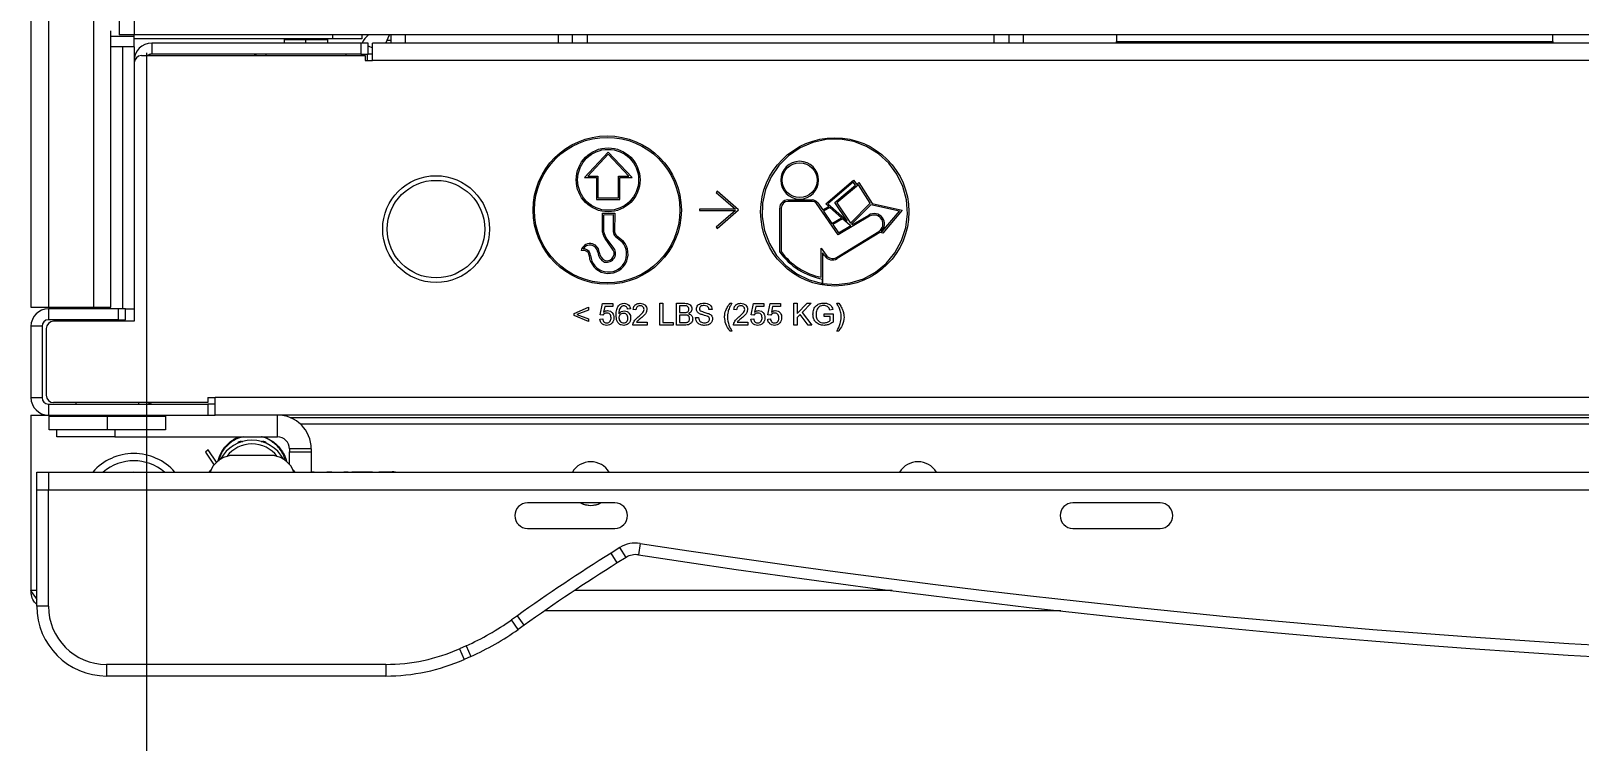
# Model space of a CAD drawing. Header units: inches. Extents: x 40138 to 76695, y -14500 to -5279.
# Drawn here: x 57891 to 58103.9, y -11443.8 to -11346.1 of the extents above; entities that cross this region are included whole.
import ezdxf

# ---------------------------------------------------------------- set-up
doc = ezdxf.new("R2010")
doc.units = ezdxf.units.IN
doc.header["$LTSCALE"] = 2
doc.header["$MEASUREMENT"] = 0
doc.header["$PDMODE"] = 35
doc.header["$PDSIZE"] = -1
doc.layers.add('M-ANNO-DIMS', color=7, linetype='Continuous', lineweight=13)
doc.layers.add('M-OBJECT-DETAILS', color=7, linetype='Continuous', lineweight=9)
doc.styles.get("Standard").update_dxf_attribs({"font": 'romans.shx', "width": 0.8})
doc.dimstyles.new('Details World Wide', dxfattribs={"dimscale": 4, "dimtxt": 4.5, "dimasz": 3.5, "dimexe": 0.75, "dimexo": 0.75, "dimgap": 0.75, "dimtad": 0, "dimtih": 1, "dimtoh": 1, "dimdec": 0, "dimzin": 4, "dimdsep": 46, "dimtxsty": 'Standard', "dimcen": 0, "dimclrd": 256, "dimclre": 256, "dimclrt": 256, "dimadec": 0, "dimazin": 1, "dimtfac": 1, "dimtdec": 0, "dimtmove": 0, "dimatfit": 3, "dimfxl": 1, "dimtolj": 1, "dimtzin": 0, "dimlwd": -1, "dimlwe": -1, "dimarcsym": 0})

# ---------------------------------------------------------------- blocks, each defined once
blk = doc.blocks.new('*D4')
at = {"layer": 'Defpoints', "color": 0, "linetype": 'Continuous', "transparency": 16777216}
for p in [(57906.84, -11346.12), (58473.52, -11346.12), (58473.52, -11591.12)]:
    blk.add_point(p, dxfattribs=at)
at = {"layer": 'M-ANNO-DIMS', "transparency": 16777216}
for p, q in [((57906.84, -11349.12), (57906.84, -11594.12)), ((58473.52, -11349.12), (58473.52, -11594.12))]:
    blk.add_line(p, q, dxfattribs=at)
at = {"layer": 'M-ANNO-DIMS', "linetype": 'Continuous', "transparency": 16777216}
for p, q in [((57920.84, -11591.12), (58076.09, -11591.12)), ((58459.52, -11591.12), (58304.26, -11591.12))]:
    blk.add_line(p, q, dxfattribs=at)
for points in [[(57920.84, -11588.78), (57920.84, -11593.45), (57906.84, -11591.12)], [(58459.52, -11588.78), (58459.52, -11593.45), (58473.52, -11591.12)]]:
    blk.add_solid(points, dxfattribs=at)
at = {"layer": 'M-ANNO-DIMS', "linetype": 'Continuous', "transparency": 16777216, "insert": (58190.18, -11591.12), "char_height": 18, "attachment_point": 5}
blk.add_mtext('\\A1;567\\P [22.31]\\POPENING W/O ROOF', dxfattribs=at)

msp = doc.modelspace()

# ---------------------------------------------------------------- linework, layer by layer
at = {"layer": 'M-OBJECT-DETAILS', "linetype": 'Continuous'}
for p, q in [((57890.956, -10416.616), (57890.956, -11384.116)), ((57893.364, -10416.616), (57893.364, -11384.116)), ((57899.554, -10416.616), (57899.554, -11384.116)), ((57903.106, -10456.155), (57903.106, -11346.666)), ((57905.195, -11346.666), (57905.195, -11344.577)), ((57901.962, -11384.116), (57901.962, -11346.116)), ((57905.195, -11346.666), (57903.106, -11346.666)), ((57905.156, -11346.816), (57905.156, -11346.666)), ((58475.317, -11346.666), (57905.195, -11346.666)), ((57932.475, -11347.221), (57932.475, -11346.666)), ((57936.475, -11346.666), (57936.475, -11347.221)), ((57937.256, -11346.76), (57937.256, -11346.666)), ((57939.779, -11347.794), (57940.282, -11346.666)), ((57940.456, -11346.666), (57940.456, -11347.794)), ((57942.456, -11347.794), (57942.456, -11346.666)), ((57963.456, -11346.666), (57963.456, -11347.794)), ((57965.456, -11347.794), (57965.456, -11346.666)), ((57967.456, -11346.666), (57967.456, -11347.794)), ((58023.456, -11347.794), (58023.456, -11346.666)), ((58025.456, -11346.666), (58025.456, -11347.794)), ((58027.456, -11347.794), (58027.456, -11346.666)), ((58040.256, -11346.666), (58040.256, -11347.555)), ((58100.256, -11347.555), (58100.256, -11346.666)), ((57901.962, -11346.816), (57905.156, -11346.816)), ((57903.569, -11348.316), (57901.962, -11348.316)), ((57903.569, -11348.316), (57903.569, -11384.316)), ((57905.156, -11348.316), (57903.569, -11348.316)), ((57905.156, -11348.316), (57905.156, -11346.816)), ((57932.475, -11347.221), (57905.156, -11347.221)), ((57905.156, -11348.316), (57905.156, -11350.202)), ((57907.564, -11347.794), (57907.564, -11349.313)), ((57936.344, -11347.794), (57907.564, -11347.794)), ((57925.776, -11347.221), (57925.776, -11347.294)), ((57925.776, -11347.294), (57925.776, -11347.794)), ((57925.776, -11347.294), (57928.776, -11347.294)), ((57928.776, -11347.794), (57928.776, -11347.294)), ((57928.776, -11347.294), (57931.776, -11347.294)), ((57931.776, -11347.294), (57931.776, -11347.221)), ((57931.776, -11347.794), (57931.776, -11347.294)), ((57936.475, -11347.221), (57932.475, -11347.221)), ((57936.344, -11347.794), (57936.344, -11349.313)), ((57937.344, -11347.794), (57936.344, -11347.794)), ((57937.344, -11349.313), (57937.344, -11347.794)), ((57937.344, -11348.172), (57937.929, -11348.433)), ((58442.583, -11347.794), (57937.929, -11347.794)), ((57937.929, -11350.202), (57937.929, -11347.794)), ((57940.456, -11347.416), (57939.947, -11347.416)), ((58040.256, -11347.555), (58100.256, -11347.555)), ((58040.256, -11347.794), (58040.256, -11347.555)), ((58100.256, -11347.555), (58100.256, -11347.794)), ((57905.156, -11350.202), (57905.156, -11350.512)), ((57905.205, -11350.202), (57905.156, -11350.202)), ((57905.156, -11350.512), (57905.156, -11386.034)), ((57906.156, -11349.512), (57936.929, -11349.512)), ((57936.344, -11349.313), (57907.564, -11349.313)), ((57923.251, -11349.313), (57923.251, -11349.512)), ((57934.301, -11349.512), (57934.301, -11349.313)), ((57936.344, -11349.313), (57937.344, -11349.313)), ((57936.929, -11349.512), (57936.929, -11350.202)), ((57936.929, -11350.202), (57937.929, -11350.202)), ((57937.256, -11350.202), (57937.256, -11349.313)), ((57937.846, -11349.313), (57937.344, -11349.313)), ((57937.929, -11349.317), (57937.846, -11349.313)), ((58442.583, -11350.202), (57937.929, -11350.202)), ((57970.358, -11362.762), (57967.073, -11366.268)), ((57970.358, -11363.055), (57967.535, -11366.068)), ((57973.643, -11366.268), (57970.358, -11362.762)), ((57973.181, -11366.068), (57970.358, -11363.055)), ((57967.073, -11366.268), (57968.747, -11366.268)), ((57967.535, -11366.068), (57968.947, -11366.068)), ((57968.747, -11366.268), (57968.747, -11369.281)), ((57968.947, -11366.068), (57968.947, -11369.081)), ((57971.77, -11366.068), (57973.181, -11366.068)), ((57971.77, -11369.081), (57971.77, -11366.068)), ((57971.97, -11369.281), (57971.97, -11366.268)), ((57971.97, -11366.268), (57973.643, -11366.268)), ((58000.271, -11369.892), (58004.095, -11366.635)), ((58004.063, -11366.925), (58000.576, -11369.894)), ((58001.518, -11369.72), (58004.373, -11367.338)), ((58004.778, -11367.26), (58001.785, -11369.758)), ((58004.373, -11367.338), (58004.063, -11366.925)), ((58004.095, -11366.635), (58004.527, -11367.209)), ((58004.527, -11367.209), (58004.825, -11366.96)), ((58006.397, -11369.811), (58004.778, -11367.26)), ((58004.825, -11366.96), (58006.651, -11369.838)), ((57968.747, -11369.281), (57971.97, -11369.281)), ((57968.947, -11369.081), (57971.77, -11369.081)), ((57985.353, -11368.158), (57985.222, -11368.309)), ((57985.222, -11368.309), (57987.866, -11370.608)), ((57988.285, -11370.708), (57985.353, -11368.158)), ((57995.07, -11369.357), (57996.683, -11369.357)), ((57998.394, -11369.557), (57995.07, -11369.557)), ((57996.683, -11369.357), (57996.683, -11369.232)), ((57996.684, -11369.232), (57996.684, -11369.357)), ((57996.684, -11369.357), (57998.394, -11369.357)), ((58001.958, -11374.162), (57999.021, -11369.851)), ((57999.181, -11369.731), (57999.859, -11370.726)), ((58000.674, -11370.247), (58000.271, -11369.892)), ((58000.576, -11369.894), (58003.202, -11372.211)), ((58003.202, -11372.211), (58001.518, -11369.72)), ((58001.785, -11369.758), (58003.677, -11372.558)), ((58003.677, -11372.558), (58006.397, -11369.811)), ((58006.485, -11370.006), (58003.813, -11372.705)), ((58010.42, -11370.897), (58006.485, -11370.006)), ((58006.651, -11369.838), (58010.786, -11370.775)), ((57969.566, -11371.191), (57971.253, -11371.172)), ((57969.566, -11373.784), (57969.566, -11371.191)), ((57969.766, -11371.388), (57971.052, -11371.374)), ((57969.766, -11373.772), (57969.766, -11371.388)), ((57971.052, -11371.374), (57971.037, -11373.743)), ((57971.253, -11371.172), (57971.237, -11373.74)), ((57987.866, -11370.608), (57982.885, -11370.608)), ((57982.885, -11370.608), (57982.885, -11370.808)), ((57982.885, -11370.808), (57987.866, -11370.808)), ((57987.866, -11370.808), (57985.222, -11373.107)), ((57985.353, -11373.258), (57988.285, -11370.708)), ((57993.936, -11376.522), (57993.936, -11370.49)), ((57994.136, -11370.49), (57994.136, -11376.456)), ((57999.859, -11370.726), (58000.674, -11370.247)), ((58000.832, -11370.387), (57999.972, -11370.891)), ((57999.972, -11370.891), (58001.117, -11372.572)), ((58002.433, -11371.8), (58000.832, -11370.387)), ((58001.117, -11372.572), (58002.433, -11371.8)), ((58002.591, -11371.939), (58001.23, -11372.738)), ((58006.307, -11371.601), (58001.958, -11374.162)), ((58003.648, -11372.872), (58002.591, -11371.939)), ((58003.973, -11372.743), (58006.206, -11371.429)), ((58008.03, -11373.709), (58010.42, -11370.897)), ((58010.786, -11370.775), (58008.103, -11373.932)), ((57971.376, -11374.395), (57972.266, -11375.126)), ((57971.499, -11374.237), (57972.405, -11374.982)), ((57985.222, -11373.107), (57985.353, -11373.258)), ((58001.23, -11372.738), (58002.018, -11373.894)), ((58001.742, -11377.248), (58007.56, -11373.689)), ((58007.702, -11373.837), (58001.846, -11377.418)), ((58002.018, -11373.894), (58003.724, -11372.89)), ((58003.724, -11372.89), (58003.648, -11372.872)), ((58003.813, -11372.705), (58003.973, -11372.743)), ((58008.103, -11373.932), (58007.702, -11373.837)), ((58007.901, -11373.679), (58008.03, -11373.709)), ((57967.213, -11376.344), (57966.611, -11376.326)), ((57967.23, -11376.144), (57966.895, -11376.135)), ((57970.858, -11375.972), (57969.925, -11374.67)), ((57971.011, -11375.842), (57970.086, -11374.551)), ((57999.649, -11375.977), (58000.307, -11376.94)), ((57999.649, -11379.984), (57999.649, -11375.977)), ((57999.848, -11376.624), (57999.848, -11380.852)), ((58000.142, -11377.053), (57999.848, -11376.624)), ((57999.847, -11380.852), (57999.847, -11380.227)), ((57890.956, -11384.116), (57893.364, -11384.116)), ((57893.364, -11384.116), (57899.554, -11384.116)), ((57893.364, -11384.316), (57893.364, -11385.835)), ((57902.956, -11384.316), (57893.364, -11384.316)), ((57896.977, -11384.116), (57896.977, -11384.316)), ((57899.554, -11384.116), (57901.962, -11384.116)), ((57900.393, -11384.316), (57900.393, -11384.116)), ((57900.979, -11384.116), (57900.979, -11384.316)), ((57902.956, -11384.316), (57902.956, -11385.835)), ((57903.956, -11384.316), (57902.956, -11384.316)), ((57903.956, -11384.316), (57905.156, -11384.316)), ((57903.956, -11385.835), (57903.956, -11384.316)), ((57965.668, -11384.951), (57967.63, -11384.105)), ((57965.668, -11385.221), (57965.668, -11384.951)), ((57967.63, -11384.49), (57966.053, -11385.086)), ((57966.053, -11385.086), (57967.63, -11385.682)), ((57967.63, -11384.105), (57967.63, -11384.49)), ((57969.245, -11385.144), (57969.553, -11383.605)), ((57969.553, -11383.605), (57970.976, -11383.605)), ((57969.867, -11383.99), (57969.715, -11384.767)), ((57970.976, -11383.99), (57969.867, -11383.99)), ((57970.976, -11383.605), (57970.976, -11383.99)), ((57973.399, -11384.336), (57973.014, -11384.375)), ((57974.168, -11384.451), (57973.784, -11384.413)), ((57977.438, -11383.567), (57977.861, -11383.567)), ((57977.438, -11386.567), (57977.438, -11383.567)), ((57977.861, -11383.567), (57977.861, -11386.221)), ((57979.745, -11383.567), (57980.868, -11383.567)), ((57979.745, -11386.567), (57979.745, -11383.567)), ((57980.74, -11383.913), (57980.168, -11383.913)), ((57980.168, -11383.913), (57980.168, -11384.836)), ((57980.168, -11384.836), (57980.787, -11384.836)), ((57984.63, -11384.413), (57984.207, -11384.413)), ((57987.091, -11383.567), (57987.361, -11383.567)), ((57988.014, -11384.451), (57987.63, -11384.413)), ((57990.014, -11385.144), (57990.322, -11383.605)), ((57990.322, -11383.605), (57991.745, -11383.605)), ((57990.636, -11383.99), (57990.484, -11384.767)), ((57991.745, -11383.99), (57990.636, -11383.99)), ((57991.745, -11383.605), (57991.745, -11383.99)), ((57992.322, -11385.144), (57992.63, -11383.605)), ((57992.63, -11383.605), (57994.053, -11383.605)), ((57992.944, -11383.99), (57992.792, -11384.767)), ((57994.053, -11383.99), (57992.944, -11383.99)), ((57994.053, -11383.605), (57994.053, -11383.99)), ((57995.899, -11383.567), (57996.322, -11383.567)), ((57995.899, -11386.567), (57995.899, -11383.567)), ((57996.322, -11384.949), (57997.704, -11383.567)), ((57996.322, -11383.567), (57996.322, -11384.949)), ((57996.762, -11385.089), (57996.322, -11385.528)), ((57997.84, -11386.567), (57996.762, -11385.089)), ((57998.284, -11383.567), (57997.03, -11384.82)), ((57997.03, -11384.82), (57998.361, -11386.567)), ((57997.704, -11383.567), (57998.284, -11383.567)), ((58000.053, -11385.028), (58001.284, -11385.028)), ((58000.053, -11385.374), (58000.053, -11385.028)), ((58001.234, -11384.412), (58000.847, -11384.51)), ((58001.284, -11385.028), (58001.284, -11386.138)), ((58001.784, -11383.567), (58002.053, -11383.567)), ((57892.475, -11386.724), (57890.956, -11386.724)), ((57890.956, -11386.724), (57890.956, -11396.527)), ((57892.475, -11386.724), (57892.475, -11396.527)), ((57893.056, -11387.034), (57893.056, -11396.215)), ((57902.956, -11385.835), (57893.364, -11385.835)), ((57905.156, -11386.034), (57894.056, -11386.034)), ((57902.956, -11385.835), (57903.956, -11385.835)), ((57967.63, -11386.067), (57965.668, -11385.221)), ((57967.63, -11385.682), (57967.63, -11386.067)), ((57969.207, -11385.759), (57969.591, -11385.721)), ((57969.63, -11385.182), (57969.245, -11385.144)), ((57975.707, -11386.567), (57973.745, -11386.567)), ((57974.239, -11386.182), (57975.707, -11386.182)), ((57975.707, -11386.182), (57975.707, -11386.567)), ((57979.284, -11386.567), (57977.438, -11386.567)), ((57977.861, -11386.221), (57979.284, -11386.221)), ((57979.284, -11386.221), (57979.284, -11386.567)), ((57980.871, -11386.567), (57979.745, -11386.567)), ((57980.829, -11385.182), (57980.168, -11385.182)), ((57980.168, -11385.182), (57980.168, -11386.221)), ((57980.168, -11386.221), (57980.878, -11386.221)), ((57982.361, -11385.528), (57982.784, -11385.528)), ((57989.553, -11386.567), (57987.591, -11386.567)), ((57988.085, -11386.182), (57989.553, -11386.182)), ((57989.553, -11386.182), (57989.553, -11386.567)), ((57989.976, -11385.759), (57990.361, -11385.721)), ((57990.399, -11385.182), (57990.014, -11385.144)), ((57992.284, -11385.759), (57992.668, -11385.721)), ((57992.707, -11385.182), (57992.322, -11385.144)), ((57996.322, -11386.567), (57995.899, -11386.567)), ((57996.322, -11385.528), (57996.322, -11386.567)), ((57998.361, -11386.567), (57997.84, -11386.567)), ((58000.861, -11385.374), (58000.053, -11385.374)), ((58000.861, -11385.943), (58000.861, -11385.374)), ((57987.361, -11387.374), (57987.091, -11387.374)), ((58002.053, -11387.374), (58001.784, -11387.374)), ((57890.956, -11396.527), (57892.475, -11396.527)), ((57893.364, -11397.416), (57893.364, -11398.935)), ((57893.364, -11397.416), (57915.276, -11397.416)), ((57915.276, -11397.215), (57894.056, -11397.215)), ((57897.106, -11397.215), (57897.106, -11397.416)), ((57905.806, -11397.416), (57905.806, -11397.215)), ((57915.276, -11396.527), (57915.276, -11397.215)), ((57915.276, -11396.527), (57916.276, -11396.527)), ((57915.276, -11397.416), (57915.276, -11398.935)), ((57916.276, -11397.416), (57915.276, -11397.416)), ((58464.236, -11396.527), (57916.276, -11396.527)), ((57916.276, -11398.48), (57916.276, -11396.527)), ((57890.956, -11398.935), (57893.364, -11398.935)), ((57890.956, -11398.935), (57890.956, -11423.077)), ((57893.364, -11398.935), (57915.276, -11398.935)), ((57893.456, -11399.087), (57893.456, -11398.935)), ((57893.456, -11399.087), (57901.456, -11399.087)), ((57893.456, -11400.984), (57893.456, -11399.087)), ((57894.506, -11399.087), (57894.506, -11398.935)), ((57898.956, -11398.935), (57898.956, -11399.087)), ((57901.456, -11399.087), (57901.456, -11400.984)), ((57901.456, -11399.087), (57909.456, -11399.087)), ((57903.956, -11399.087), (57903.956, -11398.935)), ((57909.456, -11399.087), (57909.456, -11400.984)), ((57915.276, -11398.935), (57916.276, -11398.935)), ((57916.276, -11398.935), (57916.276, -11398.48)), ((58464.236, -11398.935), (57916.276, -11398.935)), ((57924.855, -11401.935), (57924.855, -11398.935)), ((58448.312, -11399.313), (57926.691, -11399.313)), ((57901.456, -11400.984), (57893.456, -11400.984)), ((57894.506, -11401.935), (57894.506, -11400.984)), ((57902.506, -11401.935), (57894.506, -11401.935)), ((57909.456, -11400.984), (57901.456, -11400.984)), ((57902.506, -11400.984), (57902.506, -11401.935)), ((57902.506, -11401.935), (57924.855, -11401.935)), ((58448.312, -11400.202), (57928.045, -11400.202)), ((57915.35, -11403.716), (57914.956, -11404.023)), ((57916.478, -11405.423), (57915.35, -11403.716)), ((57919.297, -11402.853), (57919.354, -11402.795)), ((57919.897, -11402.567), (57920.08, -11402.567)), ((57922.631, -11402.567), (57922.814, -11402.567)), ((57923.358, -11402.795), (57923.414, -11402.853)), ((57929.506, -11403.586), (57926.506, -11403.586)), ((57926.506, -11403.586), (57926.506, -11404.003)), ((57926.506, -11404.003), (57929.506, -11404.003)), ((57926.506, -11405.708), (57926.506, -11404.003)), ((57929.506, -11403.586), (57929.506, -11404.003)), ((57929.506, -11404.003), (57929.506, -11406.763)), ((57921.356, -11404.51), (57918.356, -11404.51)), ((57924.356, -11404.51), (57921.356, -11404.51)), ((57891.756, -11406.763), (57893.356, -11406.763)), ((57891.756, -11409.263), (57891.756, -11406.763)), ((57893.356, -11406.763), (57893.356, -11409.252)), ((57893.356, -11406.763), (58487.156, -11406.763)), ((57893.356, -11406.763), (57893.356, -11409.263)), ((57915.451, -11406.763), (57915.68, -11406.53)), ((57927.032, -11406.53), (57927.26, -11406.763)), ((57929.506, -11406.716), (57929.89, -11406.716)), ((57929.89, -11406.716), (57929.901, -11406.763)), ((57931.649, -11406.763), (57931.663, -11406.716)), ((57931.663, -11406.716), (57932.342, -11406.716)), ((57932.342, -11406.716), (57932.355, -11406.763)), ((57933.997, -11406.763), (57934.007, -11406.716)), ((57934.007, -11406.716), (57934.59, -11406.716)), ((57934.59, -11406.716), (57934.578, -11406.763)), ((57935.103, -11406.716), (57937.923, -11406.716)), ((57935.103, -11406.763), (57935.103, -11406.716)), ((57937.923, -11406.716), (57937.923, -11406.763)), ((57938.795, -11406.716), (57940.531, -11406.716)), ((57938.795, -11406.763), (57938.795, -11406.716)), ((57893.356, -11409.263), (57891.756, -11409.263)), ((57891.756, -11425.213), (57891.756, -11409.263)), ((57893.356, -11425.213), (57893.356, -11409.252)), ((58487.156, -11409.252), (57893.356, -11409.252)), ((57893.356, -11425.213), (57893.356, -11409.263)), ((57971.256, -11411.013), (57959.256, -11411.013)), ((58046.256, -11411.013), (58034.256, -11411.013)), ((57959.256, -11414.513), (57971.256, -11414.513)), ((58034.256, -11414.513), (58046.256, -11414.513)), ((57974.759, -11416.574), (57974.515, -11418.155)), ((57971.957, -11417.153), (57970.746, -11417.913)), ((57971.596, -11419.268), (57970.746, -11417.913)), ((57972.807, -11418.508), (57971.596, -11419.268)), ((57972.807, -11418.508), (57971.957, -11417.153)), ((57978.231, -11418.722), (57978.231, -11418.726)), ((57982.388, -11419.344), (57982.388, -11419.348)), ((57986.545, -11419.953), (57986.545, -11419.957)), ((57990.702, -11420.549), (57990.702, -11420.553)), ((57994.859, -11421.133), (57994.859, -11421.137)), ((57891.756, -11423.077), (57890.956, -11423.077)), ((58009.392, -11423.077), (57965.697, -11423.077)), ((57999.016, -11421.705), (57999.016, -11421.708)), ((57893.356, -11425.213), (57891.756, -11425.213)), ((57957.868, -11426.517), (57957.053, -11427.096)), ((57957.98, -11428.4), (57957.053, -11427.096)), ((57958.795, -11427.821), (57957.868, -11426.517)), ((58032.587, -11425.863), (57961.588, -11425.863)), ((57958.795, -11427.821), (57957.98, -11428.4)), ((57950.804, -11430.656), (57949.89, -11431.062)), ((57949.89, -11431.062), (57950.539, -11432.525)), ((57950.804, -11430.656), (57951.453, -11432.119)), ((57939.746, -11433.213), (57901.356, -11433.213)), ((57901.356, -11433.213), (57901.356, -11434.813)), ((57939.746, -11433.213), (57939.746, -11434.813)), ((57951.453, -11432.119), (57950.539, -11432.525)), ((57939.746, -11434.813), (57901.356, -11434.813))]:
    msp.add_line(p, q, dxfattribs=at)
at = {"layer": 'M-OBJECT-DETAILS', "linetype": 'Continuous', "flags": 128}
for points in [[(57999.848, -11380.852), (58001.745, -11380.99), (58003.632, -11380.766), (58005.444, -11380.189), (58007.114, -11379.28), (58008.581, -11378.071), (58009.793, -11376.607), (58010.706, -11374.939), (58011.287, -11373.129), (58011.515, -11371.242), (58011.382, -11369.346), (58010.892, -11367.509), (58010.063, -11365.798), (58008.926, -11364.274), (58007.52, -11362.994), (58005.898, -11362.003), (58004.118, -11361.336), (58002.244, -11361.019), (58000.343, -11361.061), (57998.485, -11361.463), (57996.736, -11362.21), (57995.161, -11363.273), (57993.815, -11364.616), (57992.747, -11366.189), (57991.997, -11367.936), (57991.59, -11369.793), (57991.543, -11371.693), (57991.856, -11373.568), (57992.518, -11375.351), (57993.505, -11376.975), (57994.782, -11378.383), (57996.303, -11379.525), (57998.012, -11380.357), (57999.847, -11380.852)], [(57914.956, -11404.023), (57916.043, -11405.669), (57916.121, -11405.812)], [(57904.419, -11406.763), (57905.103, -11406.716), (57905.787, -11406.763)], [(57966.553, -11411.013), (57966.93, -11411.18), (57967.956, -11411.361)], [(57967.956, -11411.361), (57968.982, -11411.18), (57969.358, -11411.013)]]:
    msp.add_lwpolyline(points, dxfattribs=at)
at = {"layer": 'M-OBJECT-DETAILS', "linetype": 'Continuous'}
for centre, radius in [((57970.214, -11370.749), 10.2), ((57970.214, -11370.749), 10), ((58001.518, -11370.992), 10.2), ((57970.342, -11366.589), 4.392), ((57970.342, -11366.589), 4.192), ((57996.684, -11366.635), 2.399), ((57946.675, -11373.364), 7.341), ((57946.675, -11373.364), 6.706)]:
    msp.add_circle(centre, radius, dxfattribs=at)
for centre, radius, start, end in [((57939.235, -11349.015), 3, 128.45788, 155.97937), ((57907.564, -11350.202), 2.408, 90, 180), ((57906.156, -11350.512), 1, 90, 180), ((57907.564, -11350.202), 0.889, 90, 129.09032), ((57907.675, -11350.313), 1, 90, 126.7743), ((57921.375, -11350.313), 1, 53.2257, 90), ((57996.684, -11366.635), 2.597, 270, 269.97793), ((57995.07, -11370.49), 1.134, 90, 180), ((57995.07, -11370.49), 0.934, 90, 180), ((57998.394, -11370.372), 1.015, 39.11471, 90), ((57998.394, -11370.372), 0.815, 39.67754, 90), ((58006.925, -11372.65), 1.418, 313.51702, 120.48838), ((58006.925, -11372.65), 1.218, 301.44673, 120.48838), ((57971.364, -11373.572), 1.811, 186.73471, 217.35952), ((57971.364, -11373.572), 1.611, 187.14109, 217.46309), ((57971.881, -11373.718), 0.844, 181.66575, 233.25153), ((57971.881, -11373.718), 0.644, 181.95779, 233.6359), ((57967.846, -11376.627), 1.271, 3.97692, 166.3172), ((57967.846, -11376.627), 1.071, 3.86329, 152.62666), ((57967.121, -11376.938), 0.601, 353.32949, 81.1999), ((57967.121, -11376.938), 0.801, 354.93775, 82.15374), ((57970.396, -11376.768), 2.689, 185.09666, 41.64154), ((57970.396, -11376.768), 2.489, 185.52775, 41.28792), ((57970.545, -11376.406), 1.637, 185.20624, 245.11546), ((57970.545, -11376.406), 1.437, 185.29266, 244.30352), ((57970.14, -11376.701), 1.224, 256.59683, 44.58731), ((57970.14, -11376.701), 1.024, 257.70961, 45.42421), ((58001.518, -11370.992), 9.385, 216.10396, 259.7455), ((58001.518, -11370.992), 9.185, 216.50865, 258.25454), ((58001.186, -11376.339), 1.265, 214.36362, 301.44673), ((58001.186, -11376.339), 1.065, 214.36362, 301.44673), ((57893.364, -11386.724), 2.408, 90, 180), ((57893.364, -11386.724), 0.889, 90, 180), ((57894.056, -11387.034), 1, 90, 180), ((57893.364, -11396.527), 2.408, 180, 270), ((57893.364, -11396.527), 0.889, 180, 270), ((57894.056, -11396.215), 1, 180, 270), ((57907.675, -11396.416), 1, 233.03472, 270), ((57924.855, -11403.586), 4.651, 0, 90), ((57924.855, -11403.586), 1.651, 0, 90), ((57905.103, -11411.716), 7.5, 90, 138.66961), ((57905.103, -11411.716), 7.5, 41.33039, 90), ((57921.356, -11407.288), 4.89, 27.93428, 152.06573), ((57921.356, -11407.288), 4.381, 37.55349, 142.44652), ((57919.897, -11403.329), 0.762, 90, 135.47351), ((57922.814, -11403.329), 0.762, 44.52649, 90), ((57905.103, -11411.716), 6.5, 49.64083, 130.35917), ((57918.897, -11408.01), 3.542, 98.79741, 159.37763), ((57923.814, -11408.01), 3.542, 20.62237, 81.20259), ((57967.956, -11408.361), 3, 90, 147.81419), ((57967.956, -11408.361), 3, 32.18581, 147.81419), ((57967.956, -11408.361), 3, 32.18581, 90), ((58012.956, -11408.361), 3, 90, 147.81419), ((58012.956, -11408.361), 3, 32.18581, 147.81419), ((58012.956, -11408.361), 3, 32.18581, 90), ((57959.256, -11412.763), 1.75, 90, 270), ((57967.956, -11408.361), 3, 242.12871, 297.87129), ((57971.256, -11412.763), 1.75, 270, 90), ((58034.256, -11412.763), 1.75, 90, 270), ((58046.256, -11412.763), 1.75, 270, 90), ((57974.136, -11420.626), 4.1, 81.2575, 122.09239), ((58190.256, -10015.247), 1417.8, 261.257502, 278.742498), ((58113.13, -11644.96), 268, 122.09239, 125.40402), ((57974.136, -11420.626), 2.5, 81.2575, 122.09239), ((58190.256, -10015.247), 1419.4, 261.257502, 278.742498), ((58113.13, -11644.96), 266.4, 122.09239, 125.40402), ((57901.356, -11425.213), 9.6, 180, 270), ((57901.356, -11425.213), 8, 180, 270), ((57936.196, -11397.753), 36, 293.93822, 305.40402), ((57936.196, -11397.753), 37.6, 293.93822, 305.40402), ((57939.746, -11408.213), 25, 270, 293.93822), ((57939.746, -11408.213), 26.6, 270, 293.93822)]:
    msp.add_arc(centre, radius, start, end, dxfattribs=at)
for points, knots in [([(57970.143, -11384.913), (57970.086, -11384.916), (57969.973, -11384.921), (57969.781, -11385), (57969.687, -11385.113), (57969.63, -11385.182)], [0, 0, 0, 0, 0.2809138, 0.5611529, 1, 1, 1, 1]), ([(57969.715, -11384.767), (57969.806, -11384.704), (57969.968, -11384.593), (57970.164, -11384.575), (57970.249, -11384.567)], [0, 0, 0, 0, 0.5599399, 1, 1, 1, 1]), ([(57970.745, -11385.561), (57970.739, -11385.467), (57970.727, -11385.279), (57970.585, -11385.044), (57970.365, -11384.926), (57970.217, -11384.917), (57970.143, -11384.913)], [0, 0, 0, 0, 0.2806344, 0.5595834, 0.7792889, 1, 1, 1, 1]), ([(57970.249, -11384.567), (57970.387, -11384.585), (57970.662, -11384.62), (57970.952, -11384.895), (57971.109, -11385.214), (57971.123, -11385.43), (57971.13, -11385.538)], [0, 0, 0, 0, 0.2791706, 0.5588021, 0.7791686, 1, 1, 1, 1]), ([(57971.438, -11385.162), (57971.442, -11384.911), (57971.449, -11384.464), (57971.668, -11384.077), (57971.764, -11383.908)], [0, 0, 0, 0, 0.5613965, 1, 1, 1, 1]), ([(57971.764, -11383.908), (57971.888, -11383.796), (57972.108, -11383.596), (57972.403, -11383.576), (57972.533, -11383.567)], [0, 0, 0, 0, 0.55838832, 1, 1, 1, 1]), ([(57972.18, -11384.002), (57972.107, -11384.075), (57971.961, -11384.221), (57971.836, -11384.575), (57971.827, -11384.839), (57971.822, -11385.001)], [0, 0, 0, 0, 0.279344, 0.5591683, 1, 1, 1, 1]), ([(57971.822, -11385.001), (57971.932, -11384.876), (57972.129, -11384.653), (57972.422, -11384.62), (57972.551, -11384.605)], [0, 0, 0, 0, 0.5586268, 1, 1, 1, 1]), ([(57972.445, -11384.951), (57972.353, -11384.961), (57972.168, -11384.981), (57971.958, -11385.145), (57971.838, -11385.354), (57971.827, -11385.498), (57971.822, -11385.571)], [0, 0, 0, 0, 0.2797492, 0.5593368, 0.7794293, 1, 1, 1, 1]), ([(57972.508, -11383.913), (57972.443, -11383.918), (57972.328, -11383.926), (57972.226, -11383.979), (57972.18, -11384.002)], [0, 0, 0, 0, 0.5596956, 1, 1, 1, 1]), ([(57973.053, -11385.591), (57973.046, -11385.497), (57973.033, -11385.31), (57972.88, -11385.085), (57972.665, -11384.966), (57972.518, -11384.956), (57972.445, -11384.951)], [0, 0, 0, 0, 0.2804552, 0.559369, 0.7793226, 1, 1, 1, 1]), ([(57972.876, -11384.067), (57972.815, -11384.017), (57972.707, -11383.928), (57972.569, -11383.918), (57972.508, -11383.913)], [0, 0, 0, 0, 0.5589894, 1, 1, 1, 1]), ([(57972.533, -11383.567), (57972.653, -11383.577), (57972.893, -11383.596), (57973.179, -11383.794), (57973.346, -11384.058), (57973.381, -11384.243), (57973.399, -11384.336)], [0, 0, 0, 0, 0.2800489, 0.5591837, 0.7793826, 1, 1, 1, 1]), ([(57972.551, -11384.605), (57972.689, -11384.624), (57972.964, -11384.661), (57973.258, -11384.933), (57973.416, -11385.254), (57973.43, -11385.47), (57973.438, -11385.579)], [0, 0, 0, 0, 0.27914601, 0.55882013, 0.77917458, 1, 1, 1, 1]), ([(57973.014, -11384.375), (57972.999, -11384.312), (57972.971, -11384.201), (57972.905, -11384.108), (57972.876, -11384.067)], [0, 0, 0, 0, 0.5604806, 1, 1, 1, 1]), ([(57973.784, -11384.413), (57973.806, -11384.28), (57973.85, -11384.014), (57974.108, -11383.72), (57974.43, -11383.584), (57974.64, -11383.573), (57974.745, -11383.567)], [0, 0, 0, 0, 0.2802271, 0.5588887, 0.7791333, 1, 1, 1, 1]), ([(57974.737, -11383.913), (57974.654, -11383.919), (57974.488, -11383.931), (57974.289, -11384.066), (57974.183, -11384.256), (57974.173, -11384.386), (57974.168, -11384.451)], [0, 0, 0, 0, 0.2804202, 0.559482, 0.7793667, 1, 1, 1, 1]), ([(57974.477, -11385.445), (57974.669, -11385.281), (57974.936, -11385.052), (57975.231, -11384.696), (57975.266, -11384.497), (57975.284, -11384.399)], [0, 0, 0, 0, 0.5613196, 0.7813996, 1, 1, 1, 1]), ([(57975.284, -11384.399), (57975.274, -11384.322), (57975.253, -11384.168), (57975.097, -11384.008), (57974.918, -11383.924), (57974.797, -11383.917), (57974.737, -11383.913)], [0, 0, 0, 0, 0.2791042, 0.5586192, 0.7790445, 1, 1, 1, 1]), ([(57974.745, -11383.567), (57974.876, -11383.576), (57975.137, -11383.594), (57975.45, -11383.802), (57975.641, -11384.087), (57975.659, -11384.292), (57975.668, -11384.395)], [0, 0, 0, 0, 0.2804834, 0.5596433, 0.7797412, 1, 1, 1, 1]), ([(57975.668, -11384.395), (57975.648, -11384.538), (57975.607, -11384.825), (57975.285, -11385.241), (57975.006, -11385.48), (57974.836, -11385.626)], [0, 0, 0, 0, 0.2787303, 0.5588232, 1, 1, 1, 1]), ([(57981.438, -11384.382), (57981.429, -11384.3), (57981.415, -11384.178), (57981.323, -11384.04), (57981.12, -11383.899), (57980.909, -11383.907), (57980.74, -11383.913)], [0, 0, 0, 0, 0.24952035, 0.37502584, 0.50024934, 1, 1, 1, 1]), ([(57980.787, -11384.836), (57980.855, -11384.836), (57980.976, -11384.836), (57981.095, -11384.811), (57981.147, -11384.801)], [0, 0, 0, 0, 0.5604032, 1, 1, 1, 1]), ([(57980.868, -11383.567), (57981.002, -11383.571), (57981.267, -11383.58), (57981.613, -11383.745), (57981.819, -11384.033), (57981.847, -11384.241), (57981.861, -11384.344)], [0, 0, 0, 0, 0.2811129, 0.5600251, 0.7800983, 1, 1, 1, 1]), ([(57981.147, -11384.801), (57981.195, -11384.781), (57981.291, -11384.743), (57981.416, -11384.597), (57981.429, -11384.463), (57981.438, -11384.382)], [0, 0, 0, 0, 0.2808827, 0.5610383, 1, 1, 1, 1]), ([(57981.861, -11384.344), (57981.852, -11384.422), (57981.835, -11384.577), (57981.69, -11384.824), (57981.517, -11384.927), (57981.411, -11384.99)], [0, 0, 0, 0, 0.28033417, 0.56078174, 1, 1, 1, 1]), ([(57981.411, -11384.99), (57981.498, -11385.022), (57981.672, -11385.085), (57981.857, -11385.273), (57981.961, -11385.49), (57981.971, -11385.635), (57981.976, -11385.707)], [0, 0, 0, 0, 0.2801903, 0.5596604, 0.7796932, 1, 1, 1, 1]), ([(57982.476, -11384.35), (57982.486, -11384.257), (57982.506, -11384.073), (57982.656, -11383.83), (57982.981, -11383.58), (57983.296, -11383.55), (57983.517, -11383.528)], [0, 0, 0, 0, 0.1870283, 0.3741228, 0.5611377, 1, 1, 1, 1]), ([(57982.919, -11384.998), (57982.852, -11384.96), (57982.717, -11384.884), (57982.524, -11384.673), (57982.494, -11384.472), (57982.476, -11384.35)], [0, 0, 0, 0, 0.2814532, 0.562269, 1, 1, 1, 1]), ([(57983.534, -11383.875), (57983.453, -11383.877), (57983.29, -11383.883), (57983.073, -11383.967), (57982.925, -11384.13), (57982.908, -11384.258), (57982.899, -11384.322)], [0, 0, 0, 0, 0.2812758, 0.5608062, 0.7806682, 1, 1, 1, 1]), ([(57982.899, -11384.322), (57982.904, -11384.378), (57982.913, -11384.478), (57982.978, -11384.554), (57983.007, -11384.587)], [0, 0, 0, 0, 0.5596378, 1, 1, 1, 1]), ([(57983.964, -11385.331), (57983.846, -11385.293), (57983.65, -11385.23), (57983.374, -11385.16), (57983.141, -11385.093), (57982.993, -11385.03), (57982.919, -11384.998)], [0, 0, 0, 0, 0.3399318, 0.5600213, 0.7800823, 1, 1, 1, 1]), ([(57983.007, -11384.587), (57983.224, -11384.67), (57983.612, -11384.818), (57984.011, -11384.937), (57984.186, -11384.99)], [0, 0, 0, 0, 0.5583737, 1, 1, 1, 1]), ([(57983.517, -11383.528), (57983.666, -11383.538), (57983.963, -11383.556), (57984.347, -11383.745), (57984.582, -11384.064), (57984.614, -11384.296), (57984.63, -11384.413)], [0, 0, 0, 0, 0.2807995, 0.5601492, 0.7798849, 1, 1, 1, 1]), ([(57984.207, -11384.413), (57984.191, -11384.323), (57984.159, -11384.145), (57983.917, -11383.899), (57983.679, -11383.884), (57983.534, -11383.875)], [0, 0, 0, 0, 0.2810958, 0.560286, 1, 1, 1, 1]), ([(57984.186, -11384.99), (57984.266, -11385.03), (57984.424, -11385.11), (57984.596, -11385.295), (57984.693, -11385.506), (57984.702, -11385.645), (57984.707, -11385.715)], [0, 0, 0, 0, 0.2803703, 0.5599071, 0.7798616, 1, 1, 1, 1]), ([(57986.361, -11385.469), (57986.369, -11385.296), (57986.383, -11384.988), (57986.478, -11384.694), (57986.519, -11384.565)], [0, 0, 0, 0, 0.5598747, 1, 1, 1, 1]), ([(57986.519, -11384.565), (57986.606, -11384.367), (57986.76, -11384.013), (57986.99, -11383.703), (57987.091, -11383.567)], [0, 0, 0, 0, 0.5597568, 1, 1, 1, 1]), ([(57986.834, -11384.725), (57986.805, -11384.863), (57986.755, -11385.109), (57986.748, -11385.36), (57986.745, -11385.471)], [0, 0, 0, 0, 0.5599555, 1, 1, 1, 1]), ([(57987.031, -11384.155), (57986.987, -11384.259), (57986.908, -11384.445), (57986.856, -11384.64), (57986.834, -11384.725)], [0, 0, 0, 0, 0.5599631, 1, 1, 1, 1]), ([(57987.361, -11383.567), (57987.295, -11383.675), (57987.179, -11383.867), (57987.076, -11384.067), (57987.031, -11384.155)], [0, 0, 0, 0, 0.5600486, 1, 1, 1, 1]), ([(57987.63, -11384.413), (57987.652, -11384.28), (57987.696, -11384.014), (57987.954, -11383.72), (57988.276, -11383.584), (57988.486, -11383.573), (57988.591, -11383.567)], [0, 0, 0, 0, 0.28022831, 0.55888146, 0.77913452, 1, 1, 1, 1]), ([(57988.583, -11383.913), (57988.5, -11383.919), (57988.334, -11383.931), (57988.135, -11384.066), (57988.029, -11384.256), (57988.019, -11384.386), (57988.014, -11384.451)], [0, 0, 0, 0, 0.2804059, 0.55947, 0.7793649, 1, 1, 1, 1]), ([(57988.323, -11385.445), (57988.515, -11385.281), (57988.782, -11385.052), (57989.077, -11384.696), (57989.112, -11384.497), (57989.13, -11384.399)], [0, 0, 0, 0, 0.5613196, 0.7813996, 1, 1, 1, 1]), ([(57989.13, -11384.399), (57989.12, -11384.322), (57989.099, -11384.168), (57988.944, -11384.008), (57988.764, -11383.924), (57988.643, -11383.917), (57988.583, -11383.913)], [0, 0, 0, 0, 0.27910613, 0.55860637, 0.7790464, 1, 1, 1, 1]), ([(57988.591, -11383.567), (57988.722, -11383.576), (57988.983, -11383.594), (57989.296, -11383.802), (57989.487, -11384.087), (57989.505, -11384.292), (57989.514, -11384.395)], [0, 0, 0, 0, 0.2804845, 0.5596455, 0.7797385, 1, 1, 1, 1]), ([(57989.514, -11384.395), (57989.494, -11384.538), (57989.453, -11384.825), (57989.131, -11385.241), (57988.853, -11385.48), (57988.682, -11385.626)], [0, 0, 0, 0, 0.2787308, 0.5588296, 1, 1, 1, 1]), ([(57990.912, -11384.913), (57990.856, -11384.916), (57990.743, -11384.921), (57990.551, -11385), (57990.456, -11385.113), (57990.399, -11385.182)], [0, 0, 0, 0, 0.2809314, 0.5611637, 1, 1, 1, 1]), ([(57990.484, -11384.767), (57990.575, -11384.704), (57990.737, -11384.593), (57990.933, -11384.575), (57991.019, -11384.567)], [0, 0, 0, 0, 0.5599541, 1, 1, 1, 1]), ([(57991.514, -11385.561), (57991.508, -11385.467), (57991.496, -11385.279), (57991.354, -11385.044), (57991.134, -11384.926), (57990.986, -11384.917), (57990.912, -11384.913)], [0, 0, 0, 0, 0.2806342, 0.5595933, 0.7792873, 1, 1, 1, 1]), ([(57991.019, -11384.567), (57991.156, -11384.585), (57991.431, -11384.62), (57991.721, -11384.895), (57991.878, -11385.214), (57991.892, -11385.43), (57991.899, -11385.538)], [0, 0, 0, 0, 0.2791706, 0.5588021, 0.7791686, 1, 1, 1, 1]), ([(57993.22, -11384.913), (57993.163, -11384.916), (57993.05, -11384.921), (57992.858, -11385), (57992.764, -11385.113), (57992.707, -11385.182)], [0, 0, 0, 0, 0.2809138, 0.5611529, 1, 1, 1, 1]), ([(57992.792, -11384.767), (57992.883, -11384.704), (57993.045, -11384.593), (57993.24, -11384.575), (57993.326, -11384.567)], [0, 0, 0, 0, 0.5599399, 1, 1, 1, 1]), ([(57993.822, -11385.561), (57993.816, -11385.467), (57993.804, -11385.279), (57993.662, -11385.044), (57993.442, -11384.926), (57993.294, -11384.917), (57993.22, -11384.913)], [0, 0, 0, 0, 0.2806344, 0.5595834, 0.7792889, 1, 1, 1, 1]), ([(57993.326, -11384.567), (57993.464, -11384.585), (57993.739, -11384.62), (57994.029, -11384.895), (57994.186, -11385.214), (57994.2, -11385.43), (57994.207, -11385.538)], [0, 0, 0, 0, 0.2791706, 0.5588021, 0.7791686, 1, 1, 1, 1]), ([(57998.514, -11385.081), (57998.537, -11384.854), (57998.581, -11384.401), (57998.941, -11383.844), (57999.475, -11383.567), (57999.832, -11383.541), (58000.011, -11383.528)], [0, 0, 0, 0, 0.2803491, 0.5593118, 0.7793147, 1, 1, 1, 1]), ([(58000.044, -11386.605), (57999.816, -11386.583), (57999.362, -11386.54), (57998.824, -11386.151), (57998.556, -11385.616), (57998.528, -11385.26), (57998.514, -11385.081)], [0, 0, 0, 0, 0.2801983, 0.5590182, 0.7792762, 1, 1, 1, 1]), ([(57999.049, -11384.467), (57999.013, -11384.576), (57998.948, -11384.771), (57998.941, -11384.975), (57998.938, -11385.066)], [0, 0, 0, 0, 0.5597549, 1, 1, 1, 1]), ([(57998.938, -11385.066), (57998.947, -11385.236), (57998.965, -11385.575), (57999.216, -11386.003), (57999.61, -11386.221), (57999.875, -11386.246), (58000.008, -11386.259)], [0, 0, 0, 0, 0.2808079, 0.5594815, 0.779451, 1, 1, 1, 1]), ([(58000.003, -11383.875), (57999.891, -11383.881), (57999.667, -11383.893), (57999.376, -11384.026), (57999.167, -11384.23), (57999.089, -11384.388), (57999.049, -11384.467)], [0, 0, 0, 0, 0.2802776, 0.5599535, 0.7798568, 1, 1, 1, 1]), ([(58000.847, -11384.51), (58000.814, -11384.407), (58000.747, -11384.201), (58000.455, -11383.923), (58000.174, -11383.893), (58000.003, -11383.875)], [0, 0, 0, 0, 0.2815956, 0.5608854, 1, 1, 1, 1]), ([(58000.011, -11383.528), (58000.165, -11383.539), (58000.472, -11383.56), (58000.872, -11383.749), (58001.127, -11384.065), (58001.199, -11384.296), (58001.234, -11384.412)], [0, 0, 0, 0, 0.2804063, 0.5598633, 0.7794758, 1, 1, 1, 1]), ([(58002.115, -11384.161), (58002.057, -11384.048), (58001.953, -11383.846), (58001.835, -11383.652), (58001.784, -11383.567)], [0, 0, 0, 0, 0.5598991, 1, 1, 1, 1]), ([(58002.053, -11383.567), (58002.181, -11383.741), (58002.409, -11384.053), (58002.559, -11384.409), (58002.625, -11384.565)], [0, 0, 0, 0, 0.5600083, 1, 1, 1, 1]), ([(58002.311, -11384.731), (58002.282, -11384.622), (58002.23, -11384.427), (58002.15, -11384.243), (58002.115, -11384.161)], [0, 0, 0, 0, 0.5599775, 1, 1, 1, 1]), ([(58002.399, -11385.471), (58002.394, -11385.331), (58002.386, -11385.082), (58002.334, -11384.839), (58002.311, -11384.731)], [0, 0, 0, 0, 0.5599213, 1, 1, 1, 1]), ([(58002.625, -11384.565), (58002.676, -11384.73), (58002.768, -11385.025), (58002.779, -11385.333), (58002.784, -11385.469)], [0, 0, 0, 0, 0.55983863, 1, 1, 1, 1]), ([(57970.139, -11386.605), (57970.008, -11386.594), (57969.746, -11386.573), (57969.438, -11386.353), (57969.256, -11386.064), (57969.223, -11385.861), (57969.207, -11385.759)], [0, 0, 0, 0, 0.2800748, 0.5592535, 0.7794419, 1, 1, 1, 1]), ([(57969.591, -11385.721), (57969.607, -11385.799), (57969.639, -11385.955), (57969.768, -11386.145), (57969.953, -11386.246), (57970.079, -11386.255), (57970.141, -11386.259)], [0, 0, 0, 0, 0.2807251, 0.5599457, 0.7796367, 1, 1, 1, 1]), ([(57970.9, -11386.241), (57970.781, -11386.36), (57970.568, -11386.572), (57970.27, -11386.595), (57970.139, -11386.605)], [0, 0, 0, 0, 0.5584804, 1, 1, 1, 1]), ([(57970.141, -11386.259), (57970.24, -11386.249), (57970.436, -11386.228), (57970.639, -11386.025), (57970.733, -11385.79), (57970.741, -11385.637), (57970.745, -11385.561)], [0, 0, 0, 0, 0.2795484, 0.5582548, 0.7788843, 1, 1, 1, 1]), ([(57971.13, -11385.538), (57971.119, -11385.68), (57971.101, -11385.935), (57970.962, -11386.148), (57970.9, -11386.241)], [0, 0, 0, 0, 0.559746, 1, 1, 1, 1]), ([(57972.489, -11386.605), (57972.363, -11386.594), (57972.11, -11386.572), (57971.782, -11386.36), (57971.466, -11385.898), (57971.449, -11385.466), (57971.438, -11385.162)], [0, 0, 0, 0, 0.1869184, 0.3735479, 0.5602262, 1, 1, 1, 1]), ([(57971.822, -11385.571), (57971.833, -11385.669), (57971.856, -11385.864), (57972.011, -11386.099), (57972.228, -11386.239), (57972.383, -11386.253), (57972.46, -11386.259)], [0, 0, 0, 0, 0.2800912, 0.5597677, 0.779695, 1, 1, 1, 1]), ([(57972.46, -11386.259), (57972.554, -11386.248), (57972.743, -11386.227), (57972.945, -11386.037), (57973.041, -11385.813), (57973.049, -11385.665), (57973.053, -11385.591)], [0, 0, 0, 0, 0.2794942, 0.5585537, 0.7789723, 1, 1, 1, 1]), ([(57973.438, -11385.579), (57973.423, -11385.725), (57973.392, -11386.017), (57973.16, -11386.368), (57972.834, -11386.574), (57972.604, -11386.595), (57972.489, -11386.605)], [0, 0, 0, 0, 0.2802385, 0.5597652, 0.7797569, 1, 1, 1, 1]), ([(57973.745, -11386.567), (57973.746, -11386.516), (57973.748, -11386.425), (57973.774, -11386.338), (57973.786, -11386.3)], [0, 0, 0, 0, 0.5599518, 1, 1, 1, 1]), ([(57973.786, -11386.3), (57973.882, -11386.114), (57974.054, -11385.78), (57974.348, -11385.547), (57974.477, -11385.445)], [0, 0, 0, 0, 0.5583635, 1, 1, 1, 1]), ([(57974.836, -11385.626), (57974.764, -11385.685), (57974.647, -11385.782), (57974.484, -11385.919), (57974.349, -11386.039), (57974.276, -11386.134), (57974.239, -11386.182)], [0, 0, 0, 0, 0.3400528, 0.5600597, 0.7800975, 1, 1, 1, 1]), ([(57981.553, -11385.701), (57981.544, -11385.616), (57981.53, -11385.487), (57981.432, -11385.344), (57981.228, -11385.184), (57981.007, -11385.183), (57980.829, -11385.182)], [0, 0, 0, 0, 0.2498, 0.3755533, 0.5011563, 1, 1, 1, 1]), ([(57981.976, -11385.707), (57981.967, -11385.806), (57981.948, -11386.004), (57981.802, -11386.272), (57981.453, -11386.545), (57981.111, -11386.558), (57980.871, -11386.567)], [0, 0, 0, 0, 0.1871435, 0.3743186, 0.5607878, 1, 1, 1, 1]), ([(57980.878, -11386.221), (57980.926, -11386.221), (57981.012, -11386.221), (57981.097, -11386.211), (57981.135, -11386.206)], [0, 0, 0, 0, 0.5601434, 1, 1, 1, 1]), ([(57981.135, -11386.206), (57981.201, -11386.19), (57981.333, -11386.157), (57981.472, -11386.021), (57981.543, -11385.86), (57981.55, -11385.754), (57981.553, -11385.701)], [0, 0, 0, 0, 0.28030075, 0.55903517, 0.77940164, 1, 1, 1, 1]), ([(57983.617, -11386.605), (57983.442, -11386.596), (57983.094, -11386.579), (57982.655, -11386.328), (57982.408, -11385.938), (57982.376, -11385.665), (57982.361, -11385.528)], [0, 0, 0, 0, 0.2808126, 0.5595631, 0.7796299, 1, 1, 1, 1]), ([(57982.784, -11385.528), (57982.801, -11385.643), (57982.835, -11385.871), (57983.057, -11386.12), (57983.329, -11386.24), (57983.509, -11386.253), (57983.599, -11386.259)], [0, 0, 0, 0, 0.2806145, 0.5586719, 0.7791849, 1, 1, 1, 1]), ([(57983.599, -11386.259), (57983.689, -11386.253), (57983.868, -11386.242), (57984.1, -11386.132), (57984.253, -11385.947), (57984.274, -11385.806), (57984.284, -11385.736)], [0, 0, 0, 0, 0.2809045, 0.56081, 0.7804853, 1, 1, 1, 1]), ([(57984.707, -11385.715), (57984.683, -11385.861), (57984.635, -11386.154), (57984.228, -11386.535), (57983.849, -11386.579), (57983.617, -11386.605)], [0, 0, 0, 0, 0.2799373, 0.5600763, 1, 1, 1, 1]), ([(57984.284, -11385.736), (57984.279, -11385.684), (57984.269, -11385.581), (57984.159, -11385.423), (57984.038, -11385.366), (57983.964, -11385.331)], [0, 0, 0, 0, 0.2800571, 0.5599309, 1, 1, 1, 1]), ([(57987.091, -11387.374), (57986.866, -11387.051), (57986.463, -11386.473), (57986.392, -11385.776), (57986.361, -11385.469)], [0, 0, 0, 0, 0.5601418, 1, 1, 1, 1]), ([(57986.745, -11385.471), (57986.786, -11385.851), (57986.86, -11386.53), (57987.208, -11387.116), (57987.361, -11387.374)], [0, 0, 0, 0, 0.5591424, 1, 1, 1, 1]), ([(57987.591, -11386.567), (57987.592, -11386.516), (57987.594, -11386.425), (57987.62, -11386.338), (57987.632, -11386.3)], [0, 0, 0, 0, 0.5599594, 1, 1, 1, 1]), ([(57987.632, -11386.3), (57987.728, -11386.114), (57987.9, -11385.78), (57988.194, -11385.547), (57988.323, -11385.445)], [0, 0, 0, 0, 0.5583667, 1, 1, 1, 1]), ([(57988.682, -11385.626), (57988.611, -11385.685), (57988.493, -11385.782), (57988.33, -11385.919), (57988.195, -11386.039), (57988.122, -11386.134), (57988.085, -11386.182)], [0, 0, 0, 0, 0.34004864, 0.56006678, 0.78008868, 1, 1, 1, 1]), ([(57990.908, -11386.605), (57990.777, -11386.594), (57990.515, -11386.573), (57990.207, -11386.353), (57990.025, -11386.064), (57989.992, -11385.861), (57989.976, -11385.759)], [0, 0, 0, 0, 0.280073, 0.5592588, 0.7794457, 1, 1, 1, 1]), ([(57990.361, -11385.721), (57990.377, -11385.799), (57990.408, -11385.955), (57990.538, -11386.145), (57990.722, -11386.246), (57990.848, -11386.255), (57990.911, -11386.259)], [0, 0, 0, 0, 0.2807202, 0.5599359, 0.7796232, 1, 1, 1, 1]), ([(57991.67, -11386.241), (57991.55, -11386.36), (57991.337, -11386.572), (57991.039, -11386.595), (57990.908, -11386.605)], [0, 0, 0, 0, 0.5584898, 1, 1, 1, 1]), ([(57990.911, -11386.259), (57991.009, -11386.249), (57991.206, -11386.228), (57991.409, -11386.025), (57991.502, -11385.79), (57991.51, -11385.637), (57991.514, -11385.561)], [0, 0, 0, 0, 0.2795372, 0.5582464, 0.7788836, 1, 1, 1, 1]), ([(57991.899, -11385.538), (57991.889, -11385.68), (57991.87, -11385.935), (57991.731, -11386.148), (57991.67, -11386.241)], [0, 0, 0, 0, 0.559746, 1, 1, 1, 1]), ([(57993.216, -11386.605), (57993.085, -11386.594), (57992.823, -11386.573), (57992.515, -11386.353), (57992.333, -11386.064), (57992.3, -11385.861), (57992.284, -11385.759)], [0, 0, 0, 0, 0.2800654, 0.5592541, 0.7794434, 1, 1, 1, 1]), ([(57992.668, -11385.721), (57992.684, -11385.799), (57992.716, -11385.955), (57992.845, -11386.145), (57993.03, -11386.246), (57993.155, -11386.255), (57993.218, -11386.259)], [0, 0, 0, 0, 0.2807251, 0.5599457, 0.7796367, 1, 1, 1, 1]), ([(57993.977, -11386.241), (57993.858, -11386.36), (57993.645, -11386.572), (57993.347, -11386.595), (57993.216, -11386.605)], [0, 0, 0, 0, 0.5584804, 1, 1, 1, 1]), ([(57993.218, -11386.259), (57993.317, -11386.249), (57993.513, -11386.228), (57993.716, -11386.025), (57993.81, -11385.79), (57993.818, -11385.637), (57993.822, -11385.561)], [0, 0, 0, 0, 0.2795484, 0.5582548, 0.7788843, 1, 1, 1, 1]), ([(57994.207, -11385.538), (57994.196, -11385.68), (57994.177, -11385.935), (57994.038, -11386.148), (57993.977, -11386.241)], [0, 0, 0, 0, 0.559746, 1, 1, 1, 1]), ([(58000.008, -11386.259), (58000.182, -11386.238), (58000.493, -11386.201), (58000.748, -11386.022), (58000.861, -11385.943)], [0, 0, 0, 0, 0.5594231, 1, 1, 1, 1]), ([(58001.284, -11386.138), (58001.073, -11386.284), (58000.697, -11386.545), (58000.243, -11386.587), (58000.044, -11386.605)], [0, 0, 0, 0, 0.559914, 1, 1, 1, 1]), ([(58001.784, -11387.374), (58001.975, -11387.042), (58002.316, -11386.449), (58002.374, -11385.77), (58002.399, -11385.471)], [0, 0, 0, 0, 0.5600232, 1, 1, 1, 1]), ([(58002.784, -11385.469), (58002.731, -11385.858), (58002.638, -11386.554), (58002.232, -11387.123), (58002.053, -11387.374)], [0, 0, 0, 0, 0.558719, 1, 1, 1, 1]), ([(57916.67, -11405.329), (57916.774, -11404.942), (57917.021, -11404.021), (57918.015, -11402.87), (57919.017, -11402.097), (57919.673, -11401.96), (57919.792, -11401.935)], [0, 0, 0, 0, 0.2457767, 0.585315, 0.9248269, 1, 1, 1, 1]), ([(57920.23, -11401.935), (57919.976, -11401.982), (57919.191, -11402.128), (57918.077, -11402.928), (57917.111, -11404.038), (57916.864, -11404.912), (57916.764, -11405.264)], [0, 0, 0, 0, 0.1516457, 0.468302, 0.7857854, 1, 1, 1, 1]), ([(57926.004, -11405.275), (57925.82, -11404.779), (57925.446, -11403.773), (57924.282, -11402.649), (57923.293, -11402.023), (57922.715, -11401.941), (57922.668, -11401.935)], [0, 0, 0, 0, 0.317807, 0.6448105, 0.9710685, 1, 1, 1, 1]), ([(57922.988, -11401.935), (57923.446, -11402.132), (57924.412, -11402.55), (57925.47, -11403.769), (57926.027, -11404.772), (57926.095, -11405.322), (57926.096, -11405.329)], [0, 0, 0, 0, 0.30874884, 0.65204849, 0.99536408, 1, 1, 1, 1]), ([(57940.531, -11406.716), (57940.723, -11406.697), (57940.918, -11406.678), (57941.084, -11406.762), (57941.086, -11406.763)], [0, 0, 0, 0, 0.9902189, 1, 1, 1, 1]), ([(57890.956, -11423.077), (57891.188, -11423.456), (57891.455, -11423.891), (57891.721, -11424.233), (57891.756, -11424.277)], [0, 0, 0, 0, 0.8706175, 1, 1, 1, 1]), ([(57891.756, -11424.977), (57891.613, -11424.83), (57891.249, -11424.454), (57891, -11423.762), (57890.968, -11423.262), (57890.956, -11423.077)], [0, 0, 0, 0, 0.2896573, 0.7369242, 1, 1, 1, 1])]:
    msp.add_open_spline(points, degree=3, knots=knots, dxfattribs=at)

# ---------------------------------------------------------------- dimensions: what is measured, and where the dimension line sits
at = {"layer": 'M-ANNO-DIMS', "linetype": 'Continuous'}
dim = msp.add_linear_dim(base=(58473.52, -11591.118), p1=(57906.838, -11346.124), p2=(58473.52, -11346.124), text='<>\\POPENING W/O ROOF', dimstyle='Details World Wide', override={"dimpost": '\\X'}, dxfattribs=at)
dim.commit()
dim.dimension.update_dxf_attribs({"geometry": '*D4', "text_midpoint": (58190.179, -11591.118), "dimtype": 160})

doc.saveas('drawing.dxf')
